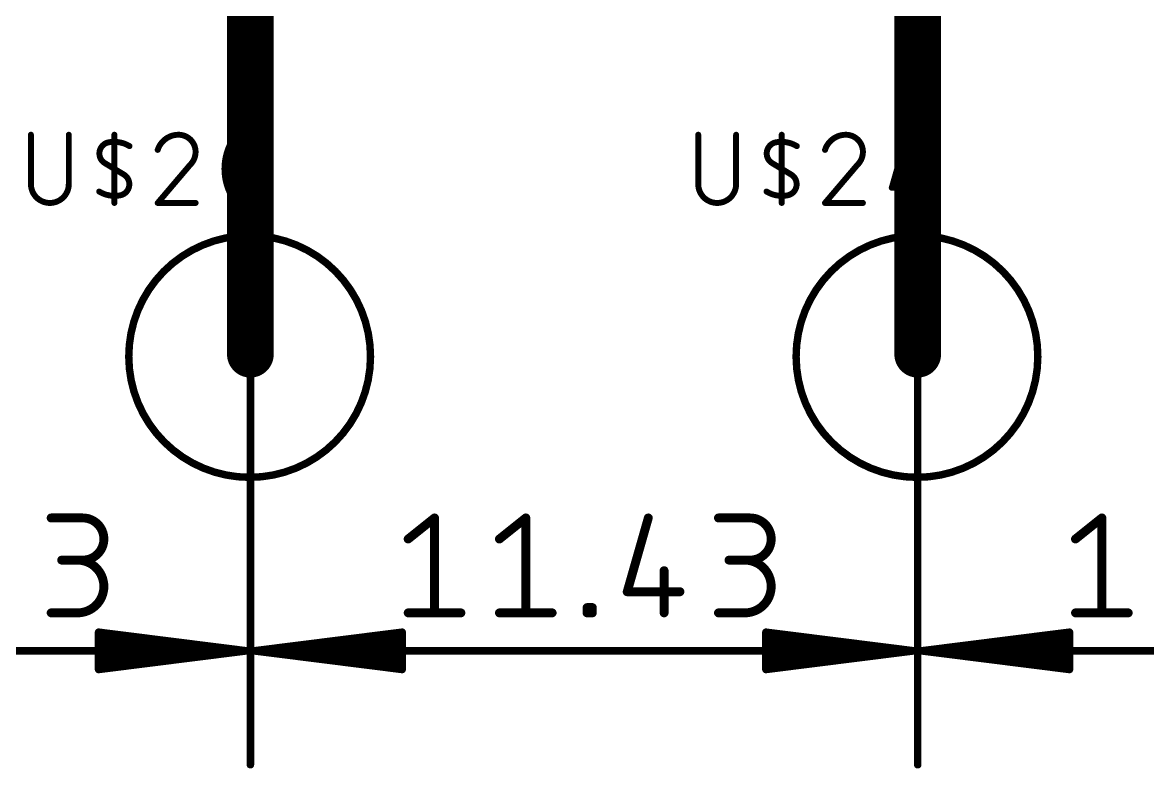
# Model space of a CAD drawing. Extents: x 1 to 105, y 18 to 66.
# Drawn here: x 62.14 to 81.41, y 18.3 to 31.08 of the extents above; entities that cross this region are included whole.
import ezdxf

# ---------------------------------------------------------------- set-up
doc = ezdxf.new("R2010")
doc.units = 0
for name, color, linetype in [('1', 12, 'CONTINUOUS'), ('17', 122, 'CONTINUOUS'), ('20', 31, 'CONTINUOUS'), ('23', 53, 'CONTINUOUS'), ('25', 251, 'CONTINUOUS'), ('29', 251, 'CONTINUOUS'), ('30', 251, 'CONTINUOUS'), ('4', 41, 'CONTINUOUS'), ('44', 251, 'CONTINUOUS')]:
    doc.layers.add(name, color=color, linetype=linetype)

# ---------------------------------------------------------------- blocks, each defined once
blk = doc.blocks.new('ROUNDP')
at = {"const_width": 0.5}
blk.add_lwpolyline([(0, -0.25, 1), (0, 0.25, 1), (0, -0.25)], format="xyb", dxfattribs=at)

msp = doc.modelspace()

# ---------------------------------------------------------------- linework, layer by layer
at = {"layer": '1'}
for points, const_width in [([(66.0146, 27.432, 326.0155), (66.04, 27.432)], 0.127), ([(66.0402, 27.4637, 1), (66.0398, 27.4003)], 0.0635), ([(66.0148, 27.4003, 1), (66.0144, 27.4637)], 0.0635), ([(77.4446, 27.432, 326.0155), (77.47, 27.432)], 0.127), ([(77.4702, 27.4637, 1), (77.4698, 27.4003)], 0.0635), ([(77.4448, 27.4003, 1), (77.4444, 27.4637)], 0.0635), ([(66.0725, 25.4, 1), (66.0075, 25.4)], 0.065), ([(66.0725, 25.4, 1), (66.0075, 25.4)], 0.065), ([(77.5025, 25.4, 1), (77.4375, 25.4)], 0.065), ([(77.5025, 25.4, 1), (77.4375, 25.4)], 0.065), ([(62.6275, 22.6344, 1), (62.6275, 22.5582)], 0.0762), ([(63.1693, 21.8738, 1), (63.1693, 22.5963)], 0.1524), ([(63.1693, 22.6344, 1), (63.1693, 22.5582)], 0.0762), ([(63.1693, 22.5582, 1), (63.1693, 22.6344)], 0.0762), ([(69.2325, 22.5963, 1), (69.1563, 22.5963)], 0.0762), ([(69.2182, 22.5665, 1), (69.1706, 22.6261)], 0.0762), ([(70.7956, 22.5963, 1), (70.7194, 22.5963)], 0.0762), ([(70.7813, 22.5665, 1), (70.7337, 22.6261)], 0.0762), ([(72.8922, 22.5858, 1), (72.819, 22.6068)], 0.0762), ([(74.0575, 22.6344, 1), (74.0575, 22.5582)], 0.0762), ([(74.5993, 21.8738, 1), (74.5993, 22.5963)], 0.1524), ([(74.5993, 22.6344, 1), (74.5993, 22.5582)], 0.0762), ([(74.5993, 22.5582, 1), (74.5993, 22.6344)], 0.0762), ([(80.6625, 22.5963, 1), (80.5863, 22.5963)], 0.0762), ([(80.6482, 22.5665, 1), (80.6006, 22.6261)], 0.0762), ([(68.719, 22.2648, 1), (68.7667, 22.2053)], 0.0762), ([(70.2822, 22.2648, 1), (70.3298, 22.2053)], 0.0762), ([(80.149, 22.2648, 1), (80.1967, 22.2053)], 0.0762), ([(62.8081, 21.9119, 1), (62.8081, 21.8357)], 0.0762), ([(63.079, 20.9707, 1), (63.079, 21.8738)], 0.1524), ([(63.079, 21.9119, 1), (63.079, 21.8357)], 0.0762), ([(63.1693, 21.9119, 1), (63.1693, 21.8357)], 0.0762), ([(63.1693, 21.8357, 1), (63.1693, 21.9119)], 0.0762), ([(74.2381, 21.9119, 1), (74.2381, 21.8357)], 0.0762), ([(74.509, 20.9707, 1), (74.509, 21.8738)], 0.1524), ([(74.509, 21.9119, 1), (74.509, 21.8357)], 0.0762), ([(74.5993, 21.9119, 1), (74.5993, 21.8357)], 0.0762), ([(74.5993, 21.8357, 1), (74.5993, 21.9119)], 0.0762), ([(73.1646, 21.6932, 1), (73.0884, 21.6932)], 0.0762), ([(72.4943, 21.37, 1), (72.4943, 21.2938)], 0.0762), ([(73.3975, 21.2938, 1), (73.3975, 21.37)], 0.0762), ([(72.4577, 21.3424, 1), (72.531, 21.3215)], 0.0762), ([(62.6275, 21.0088, 1), (62.6275, 20.9326)], 0.0762), ([(63.079, 21.0088, 1), (63.079, 20.9326)], 0.0762), ([(63.079, 20.9326, 1), (63.079, 21.0088)], 0.0762), ([(68.7429, 21.0088, 1), (68.7429, 20.9326)], 0.0762), ([(69.1563, 20.9707, 1), (69.2325, 20.9707)], 0.0762), ([(69.646, 20.9326, 1), (69.646, 21.0088)], 0.0762), ([(70.306, 21.0088, 1), (70.306, 20.9326)], 0.0762), ([(70.7194, 20.9707, 1), (70.7956, 20.9707)], 0.0762), ([(71.2091, 20.9326, 1), (71.2091, 21.0088)], 0.0762), ([(71.8447, 21.061, 1), (71.7685, 21.061)], 0.0762), ([(71.8066, 21.0991, 1), (71.8066, 21.0229)], 0.0762), ([(71.8066, 21.0088, 1), (71.8066, 20.9326)], 0.0762), ([(71.7685, 20.9707, 1), (71.8447, 20.9707)], 0.0762), ([(71.935, 21.061, 1), (71.8588, 21.061)], 0.0762), ([(71.8588, 20.9707, 1), (71.935, 20.9707)], 0.0762), ([(71.8969, 21.0229, 1), (71.8969, 21.0991)], 0.0762), ([(71.8969, 20.9326, 1), (71.8969, 21.0088)], 0.0762), ([(73.0884, 20.9707, 1), (73.1646, 20.9707)], 0.0762), ([(74.0575, 21.0088, 1), (74.0575, 20.9326)], 0.0762), ([(74.509, 21.0088, 1), (74.509, 20.9326)], 0.0762), ([(74.509, 20.9326, 1), (74.509, 21.0088)], 0.0762), ([(80.1728, 21.0088, 1), (80.1728, 20.9326)], 0.0762), ([(80.5863, 20.9707, 1), (80.6625, 20.9707)], 0.0762), ([(81.076, 20.9326, 1), (81.076, 21.0088)], 0.0762), ([(63.4441, 20.6715, 1), (63.4359, 20.607)], 0.065), ([(63.4725, 20.6392, 1), (63.4075, 20.6392)], 0.065), ([(63.4433, 20.6123, 1), (63.4367, 20.5477)], 0.065), ([(68.6725, 20.6392, 1), (68.6075, 20.6392)], 0.065), ([(68.6441, 20.607, 1), (68.6359, 20.6715)], 0.065), ([(68.6433, 20.5477, 1), (68.6367, 20.6123)], 0.065), ([(74.8741, 20.6715, 1), (74.8659, 20.607)], 0.065), ([(74.9025, 20.6392, 1), (74.8375, 20.6392)], 0.065), ([(74.8733, 20.6123, 1), (74.8667, 20.5477)], 0.065), ([(80.1025, 20.6392, 1), (80.0375, 20.6392)], 0.065), ([(80.0741, 20.607, 1), (80.0659, 20.6715)], 0.065), ([(80.0733, 20.5477, 1), (80.0667, 20.6123)], 0.065), ([(63.4417, 20.4825, 1), (63.4383, 20.4175)], 0.065), ([(68.6417, 20.4175, 1), (68.6383, 20.4825)], 0.065), ([(74.8717, 20.4825, 1), (74.8683, 20.4175)], 0.065), ([(80.0717, 20.4175, 1), (80.0683, 20.4825)], 0.065), ([(63.4383, 20.2225, 1), (63.4417, 20.1575)], 0.065), ([(65.9791, 20.2878, 1), (65.9709, 20.3522)], 0.065), ([(65.9709, 20.2878, 1), (65.9791, 20.3522)], 0.065), ([(65.9783, 20.2877, 1), (65.9717, 20.3523)], 0.065), ([(65.9717, 20.2877, 1), (65.9783, 20.3523)], 0.065), ([(65.9733, 20.2875, 1), (65.9767, 20.3525)], 0.065), ([(65.9767, 20.2875, 1), (65.9733, 20.3525)], 0.065), ([(65.975, 20.2875, 1), (65.975, 20.3525)], 0.065), ([(66.105, 20.3525, 1), (66.105, 20.2875)], 0.065), ([(66.1091, 20.3522, 1), (66.1009, 20.2878)], 0.065), ([(66.1033, 20.3525, 1), (66.1067, 20.2875)], 0.065), ([(66.1067, 20.3525, 1), (66.1033, 20.2875)], 0.065), ([(66.1083, 20.3523, 1), (66.1017, 20.2877)], 0.065), ([(66.1017, 20.3523, 1), (66.1083, 20.2877)], 0.065), ([(66.1009, 20.3522, 1), (66.1091, 20.2878)], 0.065), ([(68.6383, 20.1575, 1), (68.6417, 20.2225)], 0.065), ([(74.8683, 20.2225, 1), (74.8717, 20.1575)], 0.065), ([(77.4091, 20.2878, 1), (77.4009, 20.3522)], 0.065), ([(77.4009, 20.2878, 1), (77.4091, 20.3522)], 0.065), ([(77.4083, 20.2877, 1), (77.4017, 20.3523)], 0.065), ([(77.4017, 20.2877, 1), (77.4083, 20.3523)], 0.065), ([(77.4033, 20.2875, 1), (77.4067, 20.3525)], 0.065), ([(77.4067, 20.2875, 1), (77.4033, 20.3525)], 0.065), ([(77.405, 20.2875, 1), (77.405, 20.3525)], 0.065), ([(77.535, 20.3525, 1), (77.535, 20.2875)], 0.065), ([(77.5391, 20.3522, 1), (77.5309, 20.2878)], 0.065), ([(77.5333, 20.3525, 1), (77.5367, 20.2875)], 0.065), ([(77.5367, 20.3525, 1), (77.5333, 20.2875)], 0.065), ([(77.5383, 20.3523, 1), (77.5317, 20.2877)], 0.065), ([(77.5317, 20.3523, 1), (77.5383, 20.2877)], 0.065), ([(77.5309, 20.3522, 1), (77.5391, 20.2878)], 0.065), ([(80.0683, 20.1575, 1), (80.0717, 20.2225)], 0.065), ([(63.4367, 20.0923, 1), (63.4433, 20.0277)], 0.065), ([(63.4359, 20.033, 1), (63.4441, 19.9685)], 0.065), ([(68.6359, 19.9685, 1), (68.6441, 20.033)], 0.065), ([(68.6367, 20.0277, 1), (68.6433, 20.0923)], 0.065), ([(74.8667, 20.0923, 1), (74.8733, 20.0277)], 0.065), ([(74.8659, 20.033, 1), (74.8741, 19.9685)], 0.065), ([(80.0659, 19.9685, 1), (80.0741, 20.033)], 0.065), ([(80.0667, 20.0277, 1), (80.0733, 20.0923)], 0.065), ([(63.4075, 20.0008, 1), (63.4725, 20.0008)], 0.065), ([(68.6075, 20.0008, 1), (68.6725, 20.0008)], 0.065), ([(74.8375, 20.0008, 1), (74.9025, 20.0008)], 0.065), ([(80.0375, 20.0008, 1), (80.1025, 20.0008)], 0.065), ([(66.0075, 18.37, 1), (66.0725, 18.37)], 0.065), ([(66.0075, 18.37, 1), (66.0725, 18.37)], 0.065), ([(77.4375, 18.37, 1), (77.5025, 18.37)], 0.065), ([(77.4375, 18.37, 1), (77.5025, 18.37)], 0.065)]:
    msp.add_lwpolyline(points, format="xyb", dxfattribs=dict(at, const_width=const_width))
for points, const_width in [([(66.04, 25.4), (66.04, 18.37)], 0.13), ([(66.04, 25.4), (66.04, 18.37)], 0.13), ([(77.47, 25.4), (77.47, 18.37)], 0.13), ([(77.47, 25.4), (77.47, 18.37)], 0.13), ([(62.6275, 22.5963), (63.1693, 22.5963)], 0.1524), ([(68.7429, 22.2351), (69.1944, 22.5963)], 0.1524), ([(69.1944, 22.5963), (69.1944, 20.9707)], 0.1524), ([(70.306, 22.2351), (70.7575, 22.5963)], 0.1524), ([(70.7575, 22.5963), (70.7575, 20.9707)], 0.1524), ([(72.8556, 22.5963), (72.4943, 21.3319)], 0.1524), ([(74.0575, 22.5963), (74.5993, 22.5963)], 0.1524), ([(80.1728, 22.2351), (80.6244, 22.5963)], 0.1524), ([(80.6244, 22.5963), (80.6244, 20.9707)], 0.1524), ([(63.1693, 21.8738), (62.8081, 21.8738)], 0.1524), ([(74.5993, 21.8738), (74.2381, 21.8738)], 0.1524), ([(73.1265, 21.6932), (73.1265, 20.9707)], 0.1524), ([(72.4943, 21.3319), (73.3975, 21.3319)], 0.1524), ([(62.6275, 20.9707), (63.079, 20.9707)], 0.1524), ([(68.7429, 20.9707), (69.646, 20.9707)], 0.1524), ([(70.306, 20.9707), (71.2091, 20.9707)], 0.1524), ([(71.8066, 20.9707), (71.8066, 21.061)], 0.1524), ([(71.8066, 21.061), (71.8969, 21.061)], 0.1524), ([(71.8969, 20.9707), (71.8066, 20.9707)], 0.1524), ([(71.8969, 21.061), (71.8969, 20.9707)], 0.1524), ([(74.0575, 20.9707), (74.509, 20.9707)], 0.1524), ([(80.1728, 20.9707), (81.076, 20.9707)], 0.1524), ([(65.975, 20.32), (63.44, 20.6392)], 0.13), ([(63.44, 20.6392), (63.44, 20.0008)], 0.13), ([(65.975, 20.32), (63.44, 20.58)], 0.13), ([(66.105, 20.32), (68.64, 20.6392)], 0.13), ([(66.105, 20.32), (68.64, 20.58)], 0.13), ([(68.64, 20.6392), (68.64, 20.0008)], 0.13), ([(77.405, 20.32), (74.87, 20.6392)], 0.13), ([(74.87, 20.6392), (74.87, 20.0008)], 0.13), ([(77.405, 20.32), (74.87, 20.58)], 0.13), ([(77.535, 20.32), (80.07, 20.6392)], 0.13), ([(77.535, 20.32), (80.07, 20.58)], 0.13), ([(80.07, 20.6392), (80.07, 20.0008)], 0.13), ([(65.975, 20.32), (63.44, 20.45)], 0.13), ([(66.105, 20.32), (68.64, 20.45)], 0.13), ([(77.405, 20.32), (74.87, 20.45)], 0.13), ([(77.535, 20.32), (80.07, 20.45)], 0.13), ([(54.675, 20.32), (65.975, 20.32)], 0.13), ([(63.44, 20.0008), (65.975, 20.32)], 0.13), ([(63.44, 20.19), (65.975, 20.32)], 0.13), ([(63.44, 20.06), (65.975, 20.32)], 0.13), ([(66.105, 20.32), (77.405, 20.32)], 0.13), ([(68.64, 20.0008), (66.105, 20.32)], 0.13), ([(68.64, 20.19), (66.105, 20.32)], 0.13), ([(68.64, 20.06), (66.105, 20.32)], 0.13), ([(74.87, 20.0008), (77.405, 20.32)], 0.13), ([(74.87, 20.19), (77.405, 20.32)], 0.13), ([(74.87, 20.06), (77.405, 20.32)], 0.13), ([(77.535, 20.32), (88.835, 20.32)], 0.13), ([(80.07, 20.0008), (77.535, 20.32)], 0.13), ([(80.07, 20.19), (77.535, 20.32)], 0.13), ([(80.07, 20.06), (77.535, 20.32)], 0.13)]:
    msp.add_lwpolyline(points, dxfattribs=dict(at, const_width=const_width))
at = {"layer": '20'}
msp.add_line((5.08, 20.32), (105.39, 20.32), dxfattribs=at)
at = {"layer": '23'}
for p in [(66.04, 25.4), (77.47, 25.4)]:
    msp.add_point(p, dxfattribs=at)
at = {"layer": '25', "const_width": 0.1016}
for points in [[(62.2808, 29.1592), (62.2808, 28.3154)], [(62.9299, 28.3154), (62.9299, 29.1592)], [(63.7103, 27.9908), (63.7103, 29.1592)], [(73.7108, 29.1592), (73.7108, 28.3154)], [(74.3599, 28.3154), (74.3599, 29.1592)], [(75.1403, 27.9908), (75.1403, 29.1592)], [(77.2851, 29.1592), (77.0255, 28.2504)], [(65.6604, 28.2504), (66.1797, 28.8996)], [(63.7103, 28.575), (63.548, 28.6724)], [(75.1403, 28.575), (74.978, 28.6724)], [(63.7103, 28.575), (63.8725, 28.4776)], [(65.0042, 28.6399), (64.4525, 27.9908)], [(75.1403, 28.575), (75.3025, 28.4776)], [(76.4342, 28.6399), (75.8825, 27.9908)], [(77.4799, 28.5101), (77.4799, 27.9908)], [(77.0255, 28.2504), (77.6746, 28.2504)], [(64.4525, 27.9908), (65.1016, 27.9908)], [(75.8825, 27.9908), (76.5316, 27.9908)]]:
    msp.add_lwpolyline(points, dxfattribs=at)
at = {"layer": '25'}
for points, const_width in [([(62.3062, 29.1592, 1), (62.2554, 29.1592)], 0.0508), ([(62.9553, 29.1592, 1), (62.9045, 29.1592)], 0.0508), ([(63.7357, 29.1592, 1), (63.6849, 29.1592)], 0.0508), ([(64.8095, 29.1592, 0.3252), (64.4525, 28.8996)], 0.1016), ([(65.1016, 28.8671, 0.4142), (64.8095, 29.1592)], 0.1016), ([(64.8095, 29.1846, 1), (64.8095, 29.1338)], 0.0508), ([(64.8095, 29.1338, 1), (64.8095, 29.1846)], 0.0508), ([(65.92, 29.1592, 0.3205), (65.6929, 28.9969)], 0.1016), ([(66.1472, 28.9969, 0.3205), (65.92, 29.1592)], 0.1016), ([(65.92, 29.1846, 1), (65.92, 29.1338)], 0.0508), ([(65.92, 29.1338, 1), (65.92, 29.1846)], 0.0508), ([(73.7362, 29.1592, 1), (73.6854, 29.1592)], 0.0508), ([(74.3853, 29.1592, 1), (74.3345, 29.1592)], 0.0508), ([(75.1657, 29.1592, 1), (75.1149, 29.1592)], 0.0508), ([(76.2395, 29.1592, 0.3252), (75.8825, 28.8996)], 0.1016), ([(76.5316, 28.8671, 0.4142), (76.2395, 29.1592)], 0.1016), ([(76.2395, 29.1846, 1), (76.2395, 29.1338)], 0.0508), ([(76.2395, 29.1338, 1), (76.2395, 29.1846)], 0.0508), ([(77.3096, 29.1522, 1), (77.2607, 29.1662)], 0.0508), ([(63.6129, 29.0294, 0.6917), (63.548, 28.6724)], 0.1016), ([(63.6083, 29.0544, 1), (63.6174, 29.0044)], 0.0508), ([(63.9699, 28.9645, 0.1823), (63.6129, 29.0294)], 0.1016), ([(63.6174, 29.0044, 1), (63.6083, 29.0544)], 0.0508), ([(63.9568, 28.9427, 1), (63.983, 28.9862)], 0.0508), ([(64.4283, 28.9074, 1), (64.4767, 28.8917)], 0.0508), ([(65.0042, 28.6399, 0.2053), (65.1016, 28.8671)], 0.1016), ([(65.127, 28.8671, 1), (65.0762, 28.8671)], 0.0508), ([(65.6929, 28.9969, 0.1139), (65.5955, 28.575)], 0.1016), ([(65.6688, 29.0052, 1), (65.7169, 28.9887)], 0.0508), ([(65.7157, 28.9858, 1), (65.67, 29.0081)], 0.0508), ([(66.1701, 29.0081, 1), (66.1244, 28.9858)], 0.0508), ([(66.2446, 28.575, 0.1139), (66.1472, 28.9969)], 0.1016), ([(66.1232, 28.9887, 1), (66.1713, 29.0052)], 0.0508), ([(66.1995, 28.8837, 1), (66.1599, 28.9154)], 0.0508), ([(75.0429, 29.0294, 0.6917), (74.978, 28.6724)], 0.1016), ([(75.0383, 29.0544, 1), (75.0474, 29.0044)], 0.0508), ([(75.3999, 28.9645, 0.1823), (75.0429, 29.0294)], 0.1016), ([(75.0474, 29.0044, 1), (75.0383, 29.0544)], 0.0508), ([(75.3868, 28.9427, 1), (75.413, 28.9862)], 0.0508), ([(75.8583, 28.9074, 1), (75.9067, 28.8917)], 0.0508), ([(76.4342, 28.6399, 0.2053), (76.5316, 28.8671)], 0.1016), ([(76.557, 28.8671, 1), (76.5062, 28.8671)], 0.0508), ([(63.561, 28.6941, 1), (63.5349, 28.6506)], 0.0508), ([(63.5349, 28.6506, 1), (63.561, 28.6941)], 0.0508), ([(65.0762, 28.8671, 1), (65.127, 28.8671)], 0.0508), ([(74.991, 28.6941, 1), (74.9649, 28.6506)], 0.0508), ([(74.9649, 28.6506, 1), (74.991, 28.6941)], 0.0508), ([(76.5062, 28.8671, 1), (76.557, 28.8671)], 0.0508), ([(63.7233, 28.5968, 1), (63.6972, 28.5532)], 0.0508), ([(63.6972, 28.5532, 1), (63.7233, 28.5968)], 0.0508), ([(63.8076, 28.1206, 0.6917), (63.8725, 28.4776)], 0.1016), ([(63.8856, 28.4994, 1), (63.8595, 28.4559)], 0.0508), ([(63.8595, 28.4559, 1), (63.8856, 28.4994)], 0.0508), ([(64.9867, 28.6583, 1), (65.0218, 28.6215)], 0.0508), ([(65.0236, 28.6235, 1), (64.9849, 28.6564)], 0.0508), ([(65.5955, 28.575, 0.1139), (65.6929, 28.1531)], 0.1016), ([(65.6209, 28.575, 1), (65.5701, 28.575)], 0.0508), ([(65.5701, 28.575, 1), (65.6209, 28.575)], 0.0508), ([(66.1472, 28.1531, 0.1139), (66.2446, 28.575)], 0.1016), ([(66.27, 28.575, 1), (66.2192, 28.575)], 0.0508), ([(66.2192, 28.575, 1), (66.27, 28.575)], 0.0508), ([(75.1533, 28.5968, 1), (75.1272, 28.5532)], 0.0508), ([(75.1272, 28.5532, 1), (75.1533, 28.5968)], 0.0508), ([(75.2376, 28.1206, 0.6917), (75.3025, 28.4776)], 0.1016), ([(75.3156, 28.4994, 1), (75.2895, 28.4559)], 0.0508), ([(75.2895, 28.4559, 1), (75.3156, 28.4994)], 0.0508), ([(76.4167, 28.6583, 1), (76.4518, 28.6215)], 0.0508), ([(76.4536, 28.6235, 1), (76.4149, 28.6564)], 0.0508), ([(77.5053, 28.5101, 1), (77.4545, 28.5101)], 0.0508), ([(62.2808, 28.3154, 1), (62.9299, 28.3154)], 0.1016), ([(62.3062, 28.3154, 1), (62.2554, 28.3154)], 0.0508), ([(62.2554, 28.3154, 1), (62.3062, 28.3154)], 0.0508), ([(62.9553, 28.3154, 1), (62.9045, 28.3154)], 0.0508), ([(62.9045, 28.3154, 1), (62.9553, 28.3154)], 0.0508), ([(73.7108, 28.3154, 1), (74.3599, 28.3154)], 0.1016), ([(73.7362, 28.3154, 1), (73.6854, 28.3154)], 0.0508), ([(73.6854, 28.3154, 1), (73.7362, 28.3154)], 0.0508), ([(74.3853, 28.3154, 1), (74.3345, 28.3154)], 0.0508), ([(74.3345, 28.3154, 1), (74.3853, 28.3154)], 0.0508), ([(63.4506, 28.1855, 0.1823), (63.8076, 28.1206)], 0.1016), ([(63.4637, 28.2073, 1), (63.4375, 28.1638)], 0.0508), ([(63.8031, 28.1456, 1), (63.8122, 28.0956)], 0.0508), ([(63.8122, 28.0956, 1), (63.8031, 28.1456)], 0.0508), ([(65.6406, 28.2663, 1), (65.6802, 28.2346)], 0.0508), ([(65.7169, 28.1613, 1), (65.6688, 28.1448)], 0.0508), ([(65.6929, 28.1531, 0.3205), (65.92, 27.9908)], 0.1016), ([(65.67, 28.1419, 1), (65.7157, 28.1642)], 0.0508), ([(65.92, 27.9908, 0.3205), (66.1472, 28.1531)], 0.1016), ([(66.1244, 28.1642, 1), (66.1701, 28.1419)], 0.0508), ([(66.1713, 28.1448, 1), (66.1232, 28.1613)], 0.0508), ([(74.8806, 28.1855, 0.1823), (75.2376, 28.1206)], 0.1016), ([(74.8937, 28.2073, 1), (74.8675, 28.1638)], 0.0508), ([(75.2331, 28.1456, 1), (75.2422, 28.0956)], 0.0508), ([(75.2422, 28.0956, 1), (75.2331, 28.1456)], 0.0508), ([(77.0255, 28.2758, 1), (77.0255, 28.225)], 0.0508), ([(77.0011, 28.2574, 1), (77.0499, 28.2435)], 0.0508), ([(77.6746, 28.225, 1), (77.6746, 28.2758)], 0.0508), ([(63.6849, 27.9908, 1), (63.7357, 27.9908)], 0.0508), ([(64.4331, 28.0073, 1), (64.4719, 27.9743)], 0.0508), ([(64.4525, 28.0162, 1), (64.4525, 27.9654)], 0.0508), ([(65.1016, 27.9654, 1), (65.1016, 28.0162)], 0.0508), ([(65.92, 28.0162, 1), (65.92, 27.9654)], 0.0508), ([(65.92, 27.9654, 1), (65.92, 28.0162)], 0.0508), ([(75.1149, 27.9908, 1), (75.1657, 27.9908)], 0.0508), ([(75.8631, 28.0073, 1), (75.9019, 27.9743)], 0.0508), ([(75.8825, 28.0162, 1), (75.8825, 27.9654)], 0.0508), ([(76.5316, 27.9654, 1), (76.5316, 28.0162)], 0.0508), ([(77.4545, 27.9908, 1), (77.5053, 27.9908)], 0.0508)]:
    msp.add_lwpolyline(points, format="xyb", dxfattribs=dict(at, const_width=const_width))
at = {"layer": '4', "const_width": 0.8}
for points in [[(66.04, 31.54), (66.04, 25.4)], [(77.47, 31.54), (77.47, 25.4)]]:
    msp.add_lwpolyline(points, dxfattribs=at)
at = {"layer": '4', "const_width": 0.4}
for points in [[(65.84, 25.4, 1), (66.24, 25.4)], [(77.27, 25.4, 1), (77.67, 25.4)]]:
    msp.add_lwpolyline(points, format="xyb", dxfattribs=at)
at = {"layer": '44'}
for centre in [(66.04, 25.4), (77.47, 25.4)]:
    msp.add_circle(centre, 0, dxfattribs=at)

# ---------------------------------------------------------------- block references
at = {"layer": '17', "xscale": 0.0002, "yscale": 0.0002}
for p in [(66.04, 25.4), (66.04, 25.4), (66.04, 25.4), (66.04, 25.4), (66.04, 25.4), (66.04, 25.4), (66.04, 25.4), (66.04, 25.4), (66.04, 25.4), (66.04, 25.4), (66.04, 25.4), (66.04, 25.4), (66.04, 25.4), (66.04, 25.4), (66.04, 25.4), (66.04, 25.4), (77.47, 25.4), (77.47, 25.4), (77.47, 25.4), (77.47, 25.4), (77.47, 25.4), (77.47, 25.4), (77.47, 25.4), (77.47, 25.4), (77.47, 25.4), (77.47, 25.4), (77.47, 25.4), (77.47, 25.4), (77.47, 25.4), (77.47, 25.4), (77.47, 25.4), (77.47, 25.4)]:
    msp.add_blockref('ROUNDP', p, dxfattribs=at)
at = {"layer": '29', "xscale": 0.2034, "yscale": 0.2034}
for p in [(66.04, 25.4), (77.47, 25.4)]:
    msp.add_blockref('ROUNDP', p, dxfattribs=at)
at = {"layer": '30', "xscale": 0.2034, "yscale": 0.2034}
for p in [(66.04, 25.4), (77.47, 25.4)]:
    msp.add_blockref('ROUNDP', p, dxfattribs=at)

doc.saveas('drawing.dxf')
